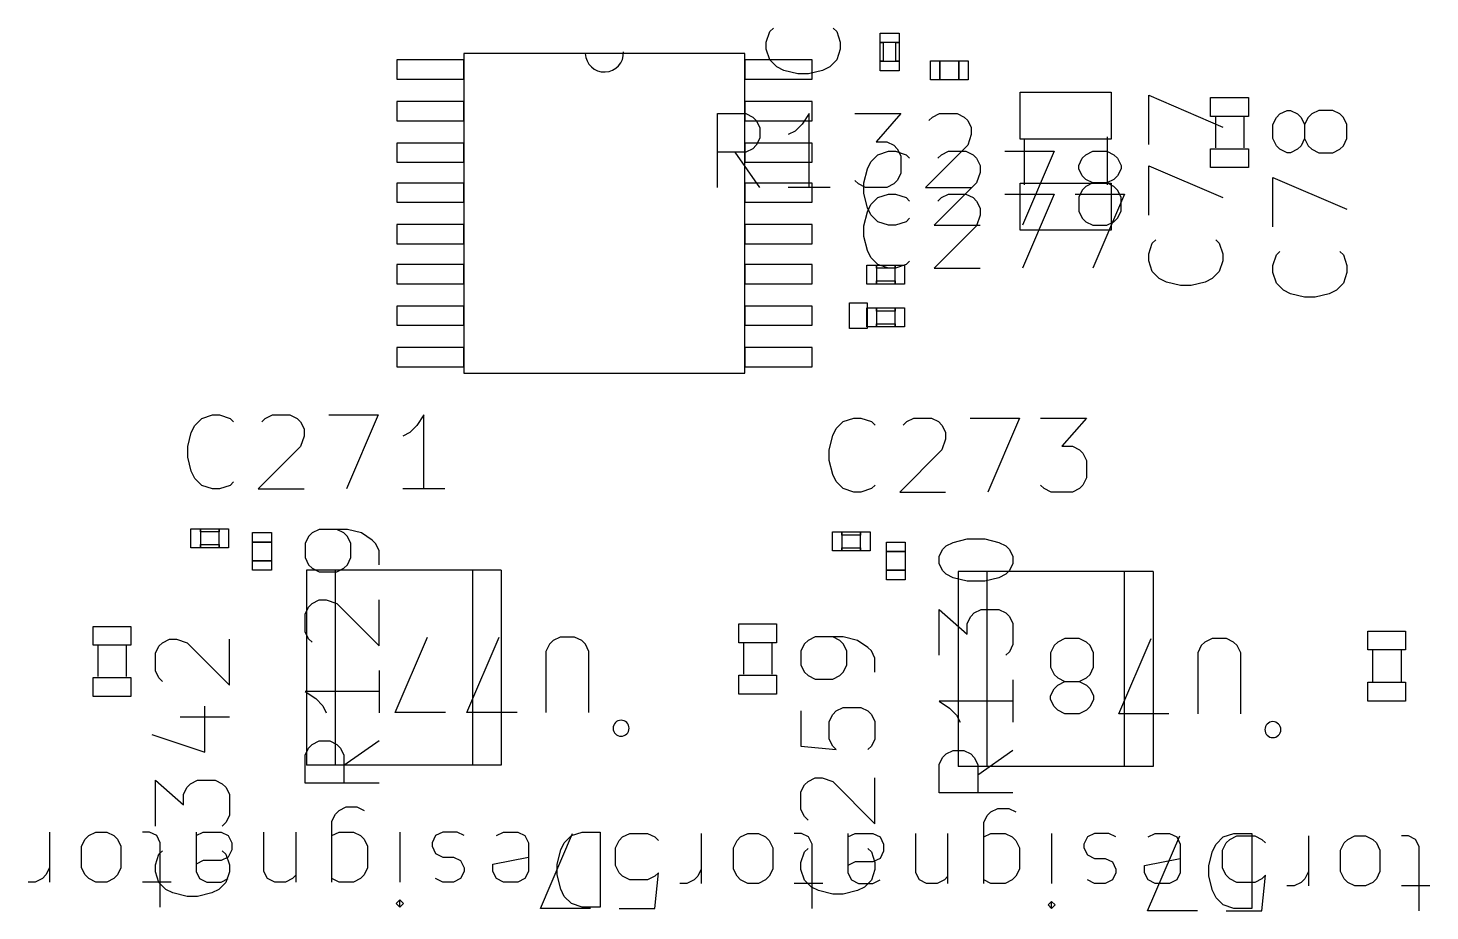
# Model space of a CAD drawing. Header units: millimetres. Extents: x -1 to 260, y -56 to 300.
# Drawn here: x 90.88 to 113.17, y 26.17 to 40.2 of the extents above; entities that cross this region are included whole.
import ezdxf

# ---------------------------------------------------------------- set-up
doc = ezdxf.new("R2010")
doc.units = ezdxf.units.MM
doc.layers.add('F.Fab', color=9, linetype='CONTINUOUS', true_color=0xafafaf)
doc.layers.add('F.Silkscreen', color=41, linetype='CONTINUOUS', true_color=0xf2eda1)

msp = doc.modelspace()

# ---------------------------------------------------------------- linework, layer by layer
at = {"layer": 'F.Fab', "linetype": 'CONTINUOUS'}
for p, q in [((104.43, 39.97), (104.43, 40.12)), ((104.43, 40.12), (104.73, 40.12)), ((104.43, 39.67), (104.43, 39.97)), ((104.43, 39.97), (104.48, 39.97)), ((104.73, 39.97), (104.43, 39.97)), ((104.48, 39.97), (104.48, 39.67)), ((104.68, 39.67), (104.68, 39.97)), ((104.68, 39.97), (104.73, 39.97)), ((104.73, 40.12), (104.73, 39.97)), ((104.73, 39.97), (104.73, 39.67)), ((96.742909, 39.691425), (96.742909, 39.386625)), ((97.809709, 39.691425), (96.742909, 39.691425)), ((97.809709, 39.793025), (97.809709, 34.713025)), ((99.740109, 39.793025), (97.809709, 39.793025)), ((97.809709, 39.386625), (97.809709, 39.691425)), ((102.280109, 39.793025), (99.740109, 39.793025)), ((102.280109, 34.713025), (102.280109, 39.793025)), ((102.280109, 39.691425), (102.280109, 39.386625)), ((103.346909, 39.691425), (102.280109, 39.691425)), ((103.346909, 39.386625), (103.346909, 39.691425)), ((104.48, 39.67), (104.43, 39.67)), ((104.43, 39.52), (104.43, 39.67)), ((104.43, 39.67), (104.73, 39.67)), ((104.73, 39.52), (104.43, 39.52)), ((104.73, 39.67), (104.68, 39.67)), ((104.73, 39.67), (104.73, 39.52)), ((105.22909, 39.376981), (105.22909, 39.676981)), ((105.22909, 39.676981), (105.37909, 39.676981)), ((105.37909, 39.676981), (105.37909, 39.376981)), ((105.67909, 39.376981), (105.67909, 39.676981)), ((105.67909, 39.676981), (105.82909, 39.676981)), ((105.82909, 39.676981), (105.82909, 39.376981)), ((96.742909, 39.386625), (97.809709, 39.386625)), ((102.280109, 39.386625), (103.346909, 39.386625)), ((105.37909, 39.376981), (105.22909, 39.376981)), ((105.82909, 39.376981), (105.67909, 39.376981)), ((96.742909, 39.031025), (96.742909, 38.726225)), ((97.809709, 39.031025), (96.742909, 39.031025)), ((97.809709, 38.726225), (97.809709, 39.031025)), ((102.280109, 39.031025), (102.280109, 38.726225)), ((103.346909, 39.031025), (102.280109, 39.031025)), ((103.346909, 38.726225), (103.346909, 39.031025)), ((106.6561, 38.4321), (106.6561, 39.1822)), ((106.6561, 39.1822), (108.1062, 39.1822)), ((108.1062, 39.1822), (108.1062, 38.4321)), ((109.6852, 38.794), (109.6852, 39.094)), ((109.6852, 39.094), (110.2851, 39.094)), ((110.2851, 39.094), (110.2851, 38.794)), ((110.2851, 38.794), (109.6852, 38.794)), ((96.742909, 38.726225), (97.809709, 38.726225)), ((102.280109, 38.726225), (103.346909, 38.726225)), ((109.766, 38.295), (109.766, 38.785)), ((110.214, 38.785), (110.214, 38.295)), ((96.742909, 38.370625), (96.742909, 38.065825)), ((97.809709, 38.370625), (96.742909, 38.370625)), ((97.809709, 38.065825), (97.809709, 38.370625)), ((102.280109, 38.370625), (102.280109, 38.065825)), ((103.346909, 38.370625), (102.280109, 38.370625)), ((103.346909, 38.065825), (103.346909, 38.370625)), ((108.1062, 38.4321), (106.6561, 38.4321)), ((106.72, 38.446), (106.72, 37.709)), ((108.04, 38.471), (108.04, 37.709)), ((109.6852, 37.9812), (109.6852, 38.2812)), ((109.6852, 38.2812), (110.2851, 38.2812)), ((110.2851, 38.2812), (110.2851, 37.9812)), ((96.742909, 38.065825), (97.809709, 38.065825)), ((102.280109, 38.065825), (103.346909, 38.065825)), ((110.2851, 37.9812), (109.6852, 37.9812)), ((96.742909, 37.735625), (96.742909, 37.430825)), ((97.809709, 37.735625), (96.742909, 37.735625)), ((97.809709, 37.430825), (97.809709, 37.735625)), ((102.280109, 37.735625), (102.280109, 37.430825)), ((103.346909, 37.735625), (102.280109, 37.735625)), ((103.346909, 37.430825), (103.346909, 37.735625)), ((106.6561, 36.9843), (106.6561, 37.7344)), ((106.6561, 37.7344), (108.1062, 37.7344)), ((108.1062, 37.7344), (108.1062, 36.9843)), ((96.742909, 37.430825), (97.809709, 37.430825)), ((102.280109, 37.430825), (103.346909, 37.430825)), ((96.742909, 37.075225), (96.742909, 36.770425)), ((97.809709, 37.075225), (96.742909, 37.075225)), ((97.809709, 36.770425), (97.809709, 37.075225)), ((102.280109, 37.075225), (102.280109, 36.770425)), ((103.346909, 37.075225), (102.280109, 37.075225)), ((103.346909, 36.770425), (103.346909, 37.075225)), ((108.1062, 36.9843), (106.6561, 36.9843)), ((96.742909, 36.770425), (97.809709, 36.770425)), ((102.280109, 36.770425), (103.346909, 36.770425)), ((96.742909, 36.440225), (96.742909, 36.135425)), ((97.809709, 36.440225), (96.742909, 36.440225)), ((97.809709, 36.135425), (97.809709, 36.440225)), ((102.280109, 36.440225), (102.280109, 36.135425)), ((103.346909, 36.440225), (102.280109, 36.440225)), ((103.346909, 36.135425), (103.346909, 36.440225)), ((104.22, 36.13), (104.22, 36.43)), ((104.22, 36.43), (104.37, 36.43)), ((104.37, 36.43), (104.37, 36.13)), ((104.37, 36.38), (104.37, 36.43)), ((104.37, 36.43), (104.67, 36.43)), ((104.67, 36.38), (104.37, 36.38)), ((104.67, 36.43), (104.67, 36.38)), ((104.67, 36.13), (104.67, 36.43)), ((104.67, 36.43), (104.82, 36.43)), ((104.82, 36.43), (104.82, 36.13)), ((96.742909, 36.135425), (97.809709, 36.135425)), ((102.280109, 36.135425), (103.346909, 36.135425)), ((104.37, 36.13), (104.22, 36.13)), ((104.37, 36.13), (104.37, 36.18)), ((104.37, 36.18), (104.67, 36.18)), ((104.67, 36.13), (104.37, 36.13)), ((104.67, 36.18), (104.67, 36.13)), ((104.82, 36.13), (104.67, 36.13)), ((96.742909, 35.779825), (96.742909, 35.475025)), ((97.809709, 35.779825), (96.742909, 35.779825)), ((97.809709, 35.475025), (97.809709, 35.779825)), ((102.280109, 35.779825), (102.280109, 35.475025)), ((103.346909, 35.779825), (102.280109, 35.779825)), ((103.346909, 35.475025), (103.346909, 35.779825)), ((104.22, 35.45), (104.22, 35.75)), ((104.22, 35.75), (104.37, 35.75)), ((104.37, 35.75), (104.37, 35.45)), ((104.37, 35.7), (104.37, 35.75)), ((104.37, 35.75), (104.67, 35.75)), ((104.67, 35.7), (104.37, 35.7)), ((104.67, 35.75), (104.67, 35.7)), ((104.67, 35.45), (104.67, 35.75)), ((104.67, 35.75), (104.82, 35.75)), ((104.82, 35.75), (104.82, 35.45)), ((96.742909, 35.475025), (97.809709, 35.475025)), ((102.280109, 35.475025), (103.346909, 35.475025)), ((104.37, 35.45), (104.22, 35.45)), ((104.37, 35.45), (104.37, 35.5)), ((104.37, 35.5), (104.67, 35.5)), ((104.67, 35.45), (104.37, 35.45)), ((104.67, 35.5), (104.67, 35.45)), ((104.82, 35.45), (104.67, 35.45)), ((96.742909, 35.119425), (96.742909, 34.814625)), ((97.809709, 35.119425), (96.742909, 35.119425)), ((97.809709, 34.814625), (97.809709, 35.119425)), ((102.280109, 35.119425), (102.280109, 34.814625)), ((103.346909, 35.119425), (102.280109, 35.119425)), ((103.346909, 34.814625), (103.346909, 35.119425)), ((96.742909, 34.814625), (97.809709, 34.814625)), ((102.280109, 34.814625), (103.346909, 34.814625)), ((97.809709, 34.713025), (102.280109, 34.713025)), ((93.47, 31.94), (93.47, 32.24)), ((93.47, 32.24), (93.62, 32.24)), ((93.62, 32.24), (93.62, 31.94)), ((93.62, 32.19), (93.62, 32.24)), ((93.62, 32.24), (93.92, 32.24)), ((93.92, 32.19), (93.62, 32.19)), ((93.92, 32.24), (93.92, 32.19)), ((93.92, 31.94), (93.92, 32.24)), ((93.92, 32.24), (94.07, 32.24)), ((94.07, 32.24), (94.07, 31.94)), ((94.45, 32.03), (94.45, 32.18)), ((94.45, 32.18), (94.75, 32.18)), ((94.75, 32.18), (94.75, 32.03)), ((103.67, 31.89), (103.67, 32.19)), ((103.67, 32.19), (103.82, 32.19)), ((103.82, 32.19), (103.82, 31.89)), ((103.82, 32.14), (103.82, 32.19)), ((103.82, 32.19), (104.12, 32.19)), ((104.12, 32.14), (103.82, 32.14)), ((104.12, 32.19), (104.12, 32.14)), ((104.12, 31.89), (104.12, 32.19)), ((104.12, 32.19), (104.27, 32.19)), ((104.27, 32.19), (104.27, 31.89)), ((93.62, 31.94), (93.47, 31.94)), ((93.62, 31.94), (93.62, 31.99)), ((93.62, 31.99), (93.92, 31.99)), ((93.92, 31.94), (93.62, 31.94)), ((93.92, 31.99), (93.92, 31.94)), ((94.07, 31.94), (93.92, 31.94)), ((94.75, 32.03), (94.45, 32.03)), ((103.82, 31.89), (103.67, 31.89)), ((103.82, 31.89), (103.82, 31.94)), ((103.82, 31.94), (104.12, 31.94)), ((104.12, 31.89), (103.82, 31.89)), ((104.12, 31.94), (104.12, 31.89)), ((104.27, 31.89), (104.12, 31.89)), ((104.53, 31.88), (104.53, 32.03)), ((104.53, 32.03), (104.83, 32.03)), ((104.83, 31.88), (104.53, 31.88)), ((104.83, 32.03), (104.83, 31.88)), ((94.45, 31.58), (94.45, 31.73)), ((94.45, 31.73), (94.75, 31.73)), ((94.75, 31.73), (94.75, 31.58)), ((94.75, 31.58), (94.45, 31.58)), ((95.306371, 31.583896), (95.306371, 28.485096)), ((98.405171, 31.583896), (95.306371, 31.583896)), ((98.405171, 31.583896), (98.405171, 28.485096)), ((104.53, 31.43), (104.53, 31.58)), ((104.53, 31.58), (104.83, 31.58)), ((104.83, 31.58), (104.83, 31.43)), ((105.670921, 31.5621), (105.670921, 28.4633)), ((108.769721, 31.5621), (105.670921, 31.5621)), ((108.769721, 31.5621), (108.769721, 28.4633)), ((104.83, 31.43), (104.53, 31.43)), ((91.913853, 30.389675), (91.913853, 30.689675)), ((91.913853, 30.689675), (92.513753, 30.689675)), ((92.513753, 30.689675), (92.513753, 30.389675)), ((102.180465, 30.426834), (102.180465, 30.726834)), ((102.180465, 30.726834), (102.780365, 30.726834)), ((102.780365, 30.726834), (102.780365, 30.426834)), ((112.1852, 30.314), (112.1852, 30.614)), ((112.1852, 30.614), (112.7851, 30.614)), ((112.7851, 30.614), (112.7851, 30.314)), ((92.513753, 30.389675), (91.913853, 30.389675)), ((91.994653, 29.890675), (91.994653, 30.380675)), ((92.442653, 30.380675), (92.442653, 29.890675)), ((96.718393, 29.320741), (97.231981, 30.519113)), ((97.8597, 29.320741), (98.373288, 30.519113)), ((99.172202, 30.404982), (99.115137, 30.290852)), ((99.229268, 30.462048), (99.172202, 30.404982)), ((99.343398, 30.519113), (99.229268, 30.462048)), ((99.57166, 30.519113), (99.343398, 30.519113)), ((99.68579, 30.462048), (99.57166, 30.519113)), ((99.742856, 30.404982), (99.68579, 30.462048)), ((99.799921, 30.290852), (99.742856, 30.404982)), ((102.780365, 30.426834), (102.180465, 30.426834)), ((102.261265, 29.927834), (102.261265, 30.417834)), ((102.709265, 30.417834), (102.709265, 29.927834)), ((107.197074, 30.383186), (107.140008, 30.269056)), ((107.254139, 30.440252), (107.197074, 30.383186)), ((107.36827, 30.497317), (107.254139, 30.440252)), ((107.596531, 30.497317), (107.36827, 30.497317)), ((107.710662, 30.440252), (107.596531, 30.497317)), ((107.767727, 30.383186), (107.710662, 30.440252)), ((107.824792, 30.269056), (107.767727, 30.383186)), ((108.22425, 29.298945), (108.737838, 30.497317)), ((109.536752, 30.383186), (109.479687, 30.269056)), ((109.593818, 30.440252), (109.536752, 30.383186)), ((109.707948, 30.497317), (109.593818, 30.440252)), ((109.93621, 30.497317), (109.707948, 30.497317)), ((110.05034, 30.440252), (109.93621, 30.497317)), ((110.107406, 30.383186), (110.05034, 30.440252)), ((110.164471, 30.269056), (110.107406, 30.383186)), ((99.115137, 30.290852), (99.115137, 29.320741)), ((99.799921, 29.320741), (99.799921, 30.290852)), ((107.140008, 30.269056), (107.140008, 30.040794)), ((107.824792, 30.040794), (107.824792, 30.269056)), ((109.479687, 30.269056), (109.479687, 29.298945)), ((110.164471, 29.298945), (110.164471, 30.269056)), ((112.7851, 30.314), (112.1852, 30.314)), ((112.266, 29.815), (112.266, 30.305)), ((112.714, 30.305), (112.714, 29.815)), ((91.913853, 29.576875), (91.913853, 29.876875)), ((91.913853, 29.876875), (92.513753, 29.876875)), ((92.513753, 29.876875), (92.513753, 29.576875)), ((102.180465, 29.614034), (102.180465, 29.914034)), ((102.180465, 29.914034), (102.780365, 29.914034)), ((102.780365, 29.914034), (102.780365, 29.614034)), ((107.140008, 30.040794), (107.197074, 29.926664)), ((107.197074, 29.926664), (107.254139, 29.869598)), ((107.710662, 29.869598), (107.767727, 29.926664)), ((107.767727, 29.926664), (107.824792, 30.040794)), ((107.140008, 29.584272), (107.197074, 29.698402)), ((107.197074, 29.698402), (107.254139, 29.755468)), ((107.254139, 29.869598), (107.36827, 29.812533)), ((107.254139, 29.755468), (107.36827, 29.812533)), ((107.36827, 29.812533), (107.596531, 29.812533)), ((107.596531, 29.812533), (107.710662, 29.869598)), ((107.596531, 29.812533), (107.710662, 29.755468)), ((107.710662, 29.755468), (107.767727, 29.698402)), ((107.767727, 29.698402), (107.824792, 29.584272)), ((112.1852, 29.5012), (112.1852, 29.8012)), ((112.1852, 29.8012), (112.7851, 29.8012)), ((112.7851, 29.8012), (112.7851, 29.5012)), ((92.513753, 29.576875), (91.913853, 29.576875)), ((102.780365, 29.614034), (102.180465, 29.614034)), ((107.140008, 29.527206), (107.140008, 29.584272)), ((107.197074, 29.413076), (107.140008, 29.527206)), ((107.824792, 29.527206), (107.767727, 29.413076)), ((107.824792, 29.584272), (107.824792, 29.527206)), ((112.7851, 29.5012), (112.1852, 29.5012)), ((97.517308, 29.320741), (96.718393, 29.320741)), ((98.658615, 29.320741), (97.8597, 29.320741)), ((107.254139, 29.35601), (107.197074, 29.413076)), ((107.36827, 29.298945), (107.254139, 29.35601)), ((107.596531, 29.298945), (107.36827, 29.298945)), ((107.710662, 29.35601), (107.596531, 29.298945)), ((107.767727, 29.413076), (107.710662, 29.35601)), ((109.023165, 29.298945), (108.22425, 29.298945)), ((98.405171, 28.485096), (95.306371, 28.485096)), ((108.769721, 28.4633), (105.670921, 28.4633))]:
    msp.add_line(p, q, dxfattribs=at)
at = {"layer": 'F.Fab'}
msp.add_arc((100.044909, 39.805725), 0.305064, -177.614056, 2.385944, dxfattribs=at)
at = {"layer": 'F.Silkscreen', "linetype": 'CONTINUOUS'}
for p, q in [((102.619627, 39.97482), (102.675652, 40.142896)), ((102.675652, 40.142896), (102.731677, 40.198921)), ((103.684104, 40.198921), (103.74013, 40.142896)), ((103.74013, 40.142896), (103.796155, 39.97482)), ((102.619627, 39.86277), (102.619627, 39.97482)), ((103.796155, 39.97482), (103.796155, 39.86277)), ((99.740109, 39.793025), (98.368509, 39.793025)), ((101.721309, 39.793025), (99.740109, 39.793025)), ((102.675652, 39.694695), (102.619627, 39.86277)), ((102.787702, 39.582644), (102.675652, 39.694695)), ((103.74013, 39.694695), (103.628079, 39.582644)), ((103.796155, 39.86277), (103.74013, 39.694695)), ((102.899752, 39.526619), (102.787702, 39.582644)), ((103.123853, 39.470594), (102.899752, 39.526619)), ((103.291928, 39.470594), (103.123853, 39.470594)), ((103.516029, 39.526619), (103.291928, 39.470594)), ((103.628079, 39.582644), (103.516029, 39.526619)), ((105.37909, 39.376981), (105.37909, 39.676981)), ((105.37909, 39.676981), (105.67909, 39.676981)), ((105.67909, 39.676981), (105.67909, 39.376981)), ((105.67909, 39.376981), (105.37909, 39.376981)), ((108.701164, 38.346078), (108.701164, 39.13043)), ((108.701164, 39.13043), (109.877692, 38.626204)), ((101.844684, 37.664288), (101.844684, 38.840816)), ((101.844684, 38.840816), (102.292885, 38.840816)), ((102.292885, 38.840816), (102.404936, 38.784791)), ((103.301338, 38.840816), (103.189288, 38.672741)), ((103.301338, 37.664288), (103.301338, 38.840816)), ((104.029665, 38.840816), (104.757992, 38.840816)), ((104.757992, 38.840816), (104.365816, 38.392615)), ((105.262218, 38.784791), (105.374269, 38.840816)), ((105.374269, 38.840816), (105.654394, 38.840816)), ((105.654394, 38.840816), (105.766445, 38.784791)), ((110.732189, 38.777355), (110.788214, 38.83338)), ((110.788214, 38.83338), (110.900264, 38.889405)), ((110.900264, 38.889405), (110.956289, 38.889405)), ((110.956289, 38.889405), (111.06834, 38.83338)), ((111.06834, 38.83338), (111.124365, 38.777355)), ((111.29244, 38.83338), (111.236415, 38.777355)), ((111.404491, 38.889405), (111.29244, 38.83338)), ((111.628591, 38.889405), (111.404491, 38.889405)), ((111.740641, 38.83338), (111.628591, 38.889405)), ((111.796667, 38.777355), (111.740641, 38.83338)), ((102.404936, 38.784791), (102.460961, 38.728766)), ((102.460961, 38.728766), (102.516986, 38.616716)), ((102.516986, 38.616716), (102.516986, 38.44864)), ((103.189288, 38.672741), (103.077237, 38.560691)), ((105.206193, 38.728766), (105.262218, 38.784791)), ((105.766445, 38.784791), (105.82247, 38.728766)), ((105.82247, 38.728766), (105.878495, 38.616716)), ((105.878495, 38.616716), (105.878495, 38.504666)), ((110.676164, 38.665304), (110.732189, 38.777355)), ((110.676164, 38.441204), (110.676164, 38.665304)), ((111.124365, 38.777355), (111.18039, 38.665304)), ((111.236415, 38.777355), (111.18039, 38.665304)), ((111.18039, 38.665304), (111.18039, 38.441204)), ((111.852692, 38.665304), (111.796667, 38.777355)), ((111.852692, 38.441204), (111.852692, 38.665304)), ((102.516986, 38.44864), (102.460961, 38.33659)), ((103.077237, 38.560691), (102.965187, 38.504666)), ((104.365816, 38.392615), (104.533891, 38.392615)), ((104.533891, 38.392615), (104.645942, 38.33659)), ((105.878495, 38.504666), (105.82247, 38.33659)), ((110.732189, 38.329153), (110.676164, 38.441204)), ((111.18039, 38.441204), (111.124365, 38.329153)), ((111.18039, 38.441204), (111.236415, 38.329153)), ((111.796667, 38.329153), (111.852692, 38.441204)), ((102.292885, 38.22454), (101.844684, 38.22454)), ((102.516986, 37.664288), (102.12481, 38.22454)), ((102.404936, 38.280565), (102.292885, 38.22454)), ((102.460961, 38.33659), (102.404936, 38.280565)), ((104.282644, 38.072297), (104.394695, 38.184347)), ((104.394695, 38.184347), (104.56277, 38.240372)), ((104.56277, 38.240372), (104.67482, 38.240372)), ((104.645942, 38.33659), (104.701967, 38.280565)), ((104.67482, 38.240372), (104.842896, 38.184347)), ((104.701967, 38.280565), (104.757992, 38.168515)), ((104.757992, 38.168515), (104.757992, 37.888389)), ((104.842896, 38.184347), (104.898921, 38.128322)), ((105.82247, 38.33659), (105.150168, 37.664288)), ((105.347122, 38.128322), (105.403147, 38.184347)), ((105.403147, 38.184347), (105.515198, 38.240372)), ((105.515198, 38.240372), (105.795323, 38.240372)), ((105.795323, 38.240372), (105.907374, 38.184347)), ((105.907374, 38.184347), (105.963399, 38.128322)), ((105.963399, 38.128322), (106.019424, 38.016272)), ((106.4116, 38.240372), (107.195952, 38.240372)), ((107.195952, 38.240372), (106.691726, 37.063844)), ((107.588128, 38.016272), (107.644153, 38.128322)), ((107.644153, 38.128322), (107.700178, 38.184347)), ((107.700178, 38.184347), (107.812229, 38.240372)), ((107.812229, 38.240372), (108.036329, 38.240372)), ((108.036329, 38.240372), (108.14838, 38.184347)), ((108.14838, 38.184347), (108.204405, 38.128322)), ((108.204405, 38.128322), (108.26043, 38.016272)), ((110.788214, 38.273128), (110.732189, 38.329153)), ((110.900264, 38.217103), (110.788214, 38.273128)), ((110.956289, 38.217103), (110.900264, 38.217103)), ((111.06834, 38.273128), (110.956289, 38.217103)), ((111.124365, 38.329153), (111.06834, 38.273128)), ((111.236415, 38.329153), (111.29244, 38.273128)), ((111.29244, 38.273128), (111.404491, 38.217103)), ((111.404491, 38.217103), (111.628591, 38.217103)), ((111.628591, 38.217103), (111.740641, 38.273128)), ((111.740641, 38.273128), (111.796667, 38.329153)), ((104.170594, 37.736146), (104.226619, 37.960247)), ((104.226619, 37.960247), (104.282644, 38.072297)), ((106.019424, 37.904222), (105.963399, 37.736146)), ((106.019424, 38.016272), (106.019424, 37.904222)), ((107.588128, 37.960247), (107.588128, 38.016272)), ((107.644153, 37.848196), (107.588128, 37.960247)), ((108.26043, 37.960247), (108.204405, 37.848196)), ((108.26043, 38.016272), (108.26043, 37.960247)), ((108.701164, 37.225575), (108.701164, 38.009927)), ((108.701164, 38.009927), (109.877692, 37.505701)), ((104.08569, 37.720314), (104.029665, 37.776339)), ((104.19774, 37.664288), (104.08569, 37.720314)), ((104.170594, 37.568071), (104.170594, 37.736146)), ((104.645942, 37.720314), (104.533891, 37.664288)), ((104.701967, 37.776339), (104.645942, 37.720314)), ((104.757992, 37.888389), (104.701967, 37.776339)), ((105.963399, 37.736146), (105.291097, 37.063844)), ((107.700178, 37.792171), (107.644153, 37.848196)), ((107.700178, 37.680121), (107.644153, 37.624096)), ((107.812229, 37.736146), (107.700178, 37.792171)), ((107.812229, 37.736146), (107.700178, 37.680121)), ((108.036329, 37.736146), (107.812229, 37.736146)), ((108.14838, 37.792171), (108.036329, 37.736146)), ((108.14838, 37.680121), (108.036329, 37.736146)), ((108.204405, 37.848196), (108.14838, 37.792171)), ((108.204405, 37.624096), (108.14838, 37.680121)), ((110.676164, 37.040575), (110.676164, 37.824927)), ((110.676164, 37.824927), (111.852692, 37.320701)), ((103.637489, 37.664288), (102.965187, 37.664288)), ((104.226619, 37.34397), (104.170594, 37.568071)), ((104.533891, 37.664288), (104.19774, 37.664288)), ((104.282644, 37.392297), (104.394695, 37.504347)), ((104.394695, 37.504347), (104.56277, 37.560372)), ((104.56277, 37.560372), (104.67482, 37.560372)), ((104.67482, 37.560372), (104.842896, 37.504347)), ((104.842896, 37.504347), (104.898921, 37.448322)), ((105.150168, 37.664288), (105.878495, 37.664288)), ((105.347122, 37.448322), (105.403147, 37.504347)), ((105.403147, 37.504347), (105.515198, 37.560372)), ((105.515198, 37.560372), (105.795323, 37.560372)), ((105.795323, 37.560372), (105.907374, 37.504347)), ((105.907374, 37.504347), (105.963399, 37.448322)), ((106.4116, 37.560372), (107.195952, 37.560372)), ((107.195952, 37.560372), (106.691726, 36.383844)), ((107.532103, 37.560372), (108.316455, 37.560372)), ((107.644153, 37.624096), (107.588128, 37.512046)), ((107.588128, 37.512046), (107.588128, 37.287945)), ((108.316455, 37.560372), (107.812229, 36.383844)), ((108.26043, 37.512046), (108.204405, 37.624096)), ((108.26043, 37.287945), (108.26043, 37.512046)), ((104.170594, 37.056146), (104.226619, 37.280247)), ((104.226619, 37.280247), (104.282644, 37.392297)), ((104.282644, 37.23192), (104.226619, 37.34397)), ((104.394695, 37.11987), (104.282644, 37.23192)), ((105.963399, 37.448322), (106.019424, 37.336272)), ((106.019424, 37.336272), (106.019424, 37.224222)), ((107.588128, 37.287945), (107.644153, 37.175895)), ((108.204405, 37.175895), (108.26043, 37.287945)), ((104.170594, 36.888071), (104.170594, 37.056146)), ((104.56277, 37.063844), (104.394695, 37.11987)), ((104.67482, 37.063844), (104.56277, 37.063844)), ((104.842896, 37.11987), (104.67482, 37.063844)), ((104.898921, 37.175895), (104.842896, 37.11987)), ((105.291097, 37.063844), (106.019424, 37.063844)), ((105.963399, 37.056146), (105.291097, 36.383844)), ((106.019424, 37.224222), (105.963399, 37.056146)), ((107.644153, 37.175895), (107.700178, 37.11987)), ((107.700178, 37.11987), (107.812229, 37.063844)), ((107.812229, 37.063844), (108.036329, 37.063844)), ((108.036329, 37.063844), (108.14838, 37.11987)), ((108.14838, 37.11987), (108.204405, 37.175895)), ((104.226619, 36.66397), (104.170594, 36.888071)), ((108.757189, 36.777374), (108.813214, 36.833399)), ((109.765641, 36.833399), (109.821667, 36.777374)), ((104.282644, 36.55192), (104.226619, 36.66397)), ((108.701164, 36.609298), (108.757189, 36.777374)), ((108.701164, 36.497248), (108.701164, 36.609298)), ((109.821667, 36.777374), (109.877692, 36.609298)), ((109.877692, 36.609298), (109.877692, 36.497248)), ((110.676164, 36.424298), (110.732189, 36.592374)), ((110.732189, 36.592374), (110.788214, 36.648399)), ((111.740641, 36.648399), (111.796667, 36.592374)), ((111.796667, 36.592374), (111.852692, 36.424298)), ((104.394695, 36.43987), (104.282644, 36.55192)), ((104.56277, 36.383844), (104.394695, 36.43987)), ((104.67482, 36.383844), (104.56277, 36.383844)), ((104.842896, 36.43987), (104.67482, 36.383844)), ((104.898921, 36.495895), (104.842896, 36.43987)), ((105.291097, 36.383844), (106.019424, 36.383844)), ((108.757189, 36.329173), (108.701164, 36.497248)), ((109.877692, 36.497248), (109.821667, 36.329173)), ((110.676164, 36.312248), (110.676164, 36.424298)), ((111.852692, 36.424298), (111.852692, 36.312248)), ((108.869239, 36.217122), (108.757189, 36.329173)), ((108.981289, 36.161097), (108.869239, 36.217122)), ((109.20539, 36.105072), (108.981289, 36.161097)), ((109.597566, 36.161097), (109.373465, 36.105072)), ((109.709616, 36.217122), (109.597566, 36.161097)), ((109.821667, 36.329173), (109.709616, 36.217122)), ((110.732189, 36.144173), (110.676164, 36.312248)), ((110.844239, 36.032122), (110.732189, 36.144173)), ((111.796667, 36.144173), (111.684616, 36.032122)), ((111.852692, 36.312248), (111.796667, 36.144173)), ((109.373465, 36.105072), (109.20539, 36.105072)), ((110.956289, 35.976097), (110.844239, 36.032122)), ((111.18039, 35.920072), (110.956289, 35.976097)), ((111.348465, 35.920072), (111.18039, 35.920072)), ((111.572566, 35.976097), (111.348465, 35.920072)), ((111.684616, 36.032122), (111.572566, 35.976097)), ((103.943809, 35.424825), (103.943809, 35.831225)), ((103.943809, 35.831225), (104.223209, 35.831225)), ((104.223209, 35.831225), (104.223209, 35.424825)), ((104.223209, 35.424825), (103.943809, 35.424825)), ((98.368509, 34.713025), (101.721309, 34.713025)), ((93.532644, 33.882297), (93.644695, 33.994347)), ((93.644695, 33.994347), (93.81277, 34.050372)), ((93.81277, 34.050372), (93.92482, 34.050372)), ((93.92482, 34.050372), (94.092896, 33.994347)), ((94.092896, 33.994347), (94.148921, 33.938322)), ((94.597122, 33.938322), (94.653147, 33.994347)), ((94.653147, 33.994347), (94.765198, 34.050372)), ((94.765198, 34.050372), (95.045323, 34.050372)), ((95.045323, 34.050372), (95.157374, 33.994347)), ((95.157374, 33.994347), (95.213399, 33.938322)), ((95.213399, 33.938322), (95.269424, 33.826272)), ((95.6616, 34.050372), (96.445952, 34.050372)), ((96.445952, 34.050372), (95.941726, 32.873844)), ((97.174279, 34.050372), (97.062229, 33.882297)), ((97.174279, 32.873844), (97.174279, 34.050372)), ((103.732644, 33.832297), (103.844695, 33.944347)), ((103.844695, 33.944347), (104.01277, 34.000372)), ((104.01277, 34.000372), (104.12482, 34.000372)), ((104.12482, 34.000372), (104.292896, 33.944347)), ((104.292896, 33.944347), (104.348921, 33.888322)), ((104.797122, 33.888322), (104.853147, 33.944347)), ((104.853147, 33.944347), (104.965198, 34.000372)), ((104.965198, 34.000372), (105.245323, 34.000372)), ((105.245323, 34.000372), (105.357374, 33.944347)), ((105.357374, 33.944347), (105.413399, 33.888322)), ((105.413399, 33.888322), (105.469424, 33.776272)), ((105.8616, 34.000372), (106.645952, 34.000372)), ((106.645952, 34.000372), (106.141726, 32.823844)), ((106.982103, 34.000372), (107.71043, 34.000372)), ((107.71043, 34.000372), (107.318254, 33.552171)), ((93.420594, 33.546146), (93.476619, 33.770247)), ((93.476619, 33.770247), (93.532644, 33.882297)), ((95.269424, 33.714222), (95.213399, 33.546146)), ((95.269424, 33.826272), (95.269424, 33.714222)), ((96.950178, 33.770247), (96.838128, 33.714222)), ((97.062229, 33.882297), (96.950178, 33.770247)), ((103.620594, 33.496146), (103.676619, 33.720247)), ((103.676619, 33.720247), (103.732644, 33.832297)), ((105.469424, 33.664222), (105.413399, 33.496146)), ((105.469424, 33.776272), (105.469424, 33.664222)), ((93.420594, 33.378071), (93.420594, 33.546146)), ((95.213399, 33.546146), (94.541097, 32.873844)), ((103.620594, 33.328071), (103.620594, 33.496146)), ((105.413399, 33.496146), (104.741097, 32.823844)), ((107.318254, 33.552171), (107.486329, 33.552171)), ((107.486329, 33.552171), (107.59838, 33.496146)), ((107.59838, 33.496146), (107.654405, 33.440121)), ((107.654405, 33.440121), (107.71043, 33.328071)), ((93.476619, 33.15397), (93.420594, 33.378071)), ((103.676619, 33.10397), (103.620594, 33.328071)), ((107.71043, 33.328071), (107.71043, 33.047945)), ((93.532644, 33.04192), (93.476619, 33.15397)), ((93.644695, 32.92987), (93.532644, 33.04192)), ((103.732644, 32.99192), (103.676619, 33.10397)), ((107.71043, 33.047945), (107.654405, 32.935895)), ((93.81277, 32.873844), (93.644695, 32.92987)), ((93.92482, 32.873844), (93.81277, 32.873844)), ((94.092896, 32.92987), (93.92482, 32.873844)), ((94.148921, 32.985895), (94.092896, 32.92987)), ((94.541097, 32.873844), (95.269424, 32.873844)), ((97.51043, 32.873844), (96.838128, 32.873844)), ((103.844695, 32.87987), (103.732644, 32.99192)), ((104.01277, 32.823844), (103.844695, 32.87987)), ((104.12482, 32.823844), (104.01277, 32.823844)), ((104.292896, 32.87987), (104.12482, 32.823844)), ((104.348921, 32.935895), (104.292896, 32.87987)), ((104.741097, 32.823844), (105.469424, 32.823844)), ((107.038128, 32.87987), (106.982103, 32.935895)), ((107.150178, 32.823844), (107.038128, 32.87987)), ((107.486329, 32.823844), (107.150178, 32.823844)), ((107.59838, 32.87987), (107.486329, 32.823844)), ((107.654405, 32.935895), (107.59838, 32.87987)), ((95.342189, 32.117355), (95.286164, 32.005304)), ((95.398214, 32.17338), (95.342189, 32.117355)), ((95.510264, 32.229405), (95.398214, 32.17338)), ((95.958465, 32.229405), (95.510264, 32.229405)), ((95.90244, 32.17338), (95.79039, 32.229405)), ((95.958465, 32.117355), (95.90244, 32.17338)), ((96.182566, 32.17338), (95.958465, 32.229405)), ((96.014491, 32.005304), (95.958465, 32.117355)), ((96.350641, 32.061329), (96.182566, 32.17338)), ((94.45, 31.73), (94.45, 32.03)), ((94.45, 32.03), (94.75, 32.03)), ((94.75, 32.03), (94.75, 31.73)), ((95.286164, 32.005304), (95.286164, 31.781204)), ((96.014491, 31.781204), (96.014491, 32.005304)), ((96.406667, 32.005304), (96.350641, 32.061329)), ((96.462692, 31.893254), (96.406667, 32.005304)), ((96.462692, 31.669153), (96.462692, 31.893254)), ((104.53, 31.58), (104.53, 31.88)), ((104.53, 31.88), (104.83, 31.88)), ((104.83, 31.88), (104.83, 31.58)), ((105.366164, 31.799279), (105.422189, 31.911329)), ((105.422189, 31.911329), (105.478214, 31.967355)), ((105.478214, 31.967355), (105.590264, 32.02338)), ((105.590264, 32.02338), (105.814365, 32.079405)), ((105.814365, 32.079405), (106.094491, 32.079405)), ((106.094491, 32.079405), (106.318591, 32.02338)), ((106.318591, 32.02338), (106.430641, 31.967355)), ((106.430641, 31.967355), (106.486667, 31.911329)), ((106.486667, 31.911329), (106.542692, 31.799279)), ((94.75, 31.73), (94.45, 31.73)), ((95.286164, 31.781204), (95.342189, 31.669153)), ((95.342189, 31.669153), (95.398214, 31.613128)), ((95.90244, 31.613128), (95.958465, 31.669153)), ((95.958465, 31.669153), (96.014491, 31.781204)), ((105.366164, 31.687229), (105.366164, 31.799279)), ((105.422189, 31.575179), (105.366164, 31.687229)), ((106.542692, 31.687229), (106.486667, 31.575179)), ((106.542692, 31.799279), (106.542692, 31.687229)), ((95.398214, 31.613128), (95.510264, 31.557103)), ((95.510264, 31.557103), (95.79039, 31.557103)), ((95.763571, 31.583896), (95.763571, 28.485096)), ((97.947971, 31.583896), (95.763571, 31.583896)), ((95.79039, 31.557103), (95.90244, 31.613128)), ((97.947971, 31.583896), (97.947971, 28.485096)), ((104.83, 31.58), (104.53, 31.58)), ((105.478214, 31.519153), (105.422189, 31.575179)), ((105.590264, 31.463128), (105.478214, 31.519153)), ((105.814365, 31.407103), (105.590264, 31.463128)), ((106.318591, 31.463128), (106.094491, 31.407103)), ((106.128121, 31.5621), (106.128121, 28.4633)), ((108.312521, 31.5621), (106.128121, 31.5621)), ((106.430641, 31.519153), (106.318591, 31.463128)), ((106.486667, 31.575179), (106.430641, 31.519153)), ((108.312521, 31.5621), (108.312521, 28.4633)), ((106.094491, 31.407103), (105.814365, 31.407103)), ((95.286164, 30.884801), (95.342189, 30.996852)), ((95.342189, 30.996852), (95.398214, 31.052877)), ((95.398214, 31.052877), (95.510264, 31.108902)), ((95.510264, 31.108902), (95.622315, 31.108902)), ((95.622315, 31.108902), (95.79039, 31.052877)), ((95.79039, 31.052877), (96.462692, 30.380575)), ((96.462692, 30.380575), (96.462692, 31.108902)), ((95.286164, 30.604676), (95.286164, 30.884801)), ((105.366164, 30.230575), (105.366164, 30.958902)), ((105.366164, 30.958902), (105.814365, 30.566726)), ((105.814365, 30.734801), (105.87039, 30.846852)), ((105.87039, 30.846852), (105.926415, 30.902877)), ((105.926415, 30.902877), (106.038465, 30.958902)), ((106.038465, 30.958902), (106.318591, 30.958902)), ((106.318591, 30.958902), (106.430641, 30.902877)), ((106.430641, 30.902877), (106.486667, 30.846852)), ((106.486667, 30.846852), (106.542692, 30.734801)), ((95.342189, 30.492625), (95.286164, 30.604676)), ((105.814365, 30.566726), (105.814365, 30.734801)), ((106.542692, 30.734801), (106.542692, 30.39865)), ((92.904817, 30.260979), (92.960842, 30.37303)), ((92.960842, 30.37303), (93.016867, 30.429055)), ((93.016867, 30.429055), (93.128917, 30.48508)), ((93.128917, 30.48508), (93.240968, 30.48508)), ((93.240968, 30.48508), (93.409043, 30.429055)), ((93.409043, 30.429055), (94.081345, 29.756753)), ((94.081345, 29.756753), (94.081345, 30.48508)), ((95.398214, 30.4366), (95.342189, 30.492625)), ((103.227454, 30.410189), (103.171429, 30.298138)), ((103.283479, 30.466214), (103.227454, 30.410189)), ((103.395529, 30.522239), (103.283479, 30.466214)), ((103.84373, 30.522239), (103.395529, 30.522239)), ((103.787705, 30.466214), (103.675655, 30.522239)), ((103.84373, 30.410189), (103.787705, 30.466214)), ((104.067831, 30.466214), (103.84373, 30.522239)), ((103.899756, 30.298138), (103.84373, 30.410189)), ((104.235906, 30.354163), (104.067831, 30.466214)), ((104.291932, 30.298138), (104.235906, 30.354163)), ((106.542692, 30.39865), (106.486667, 30.2866)), ((92.904817, 29.980854), (92.904817, 30.260979)), ((103.171429, 30.298138), (103.171429, 30.074038)), ((103.899756, 30.074038), (103.899756, 30.298138)), ((104.347957, 30.186088), (104.291932, 30.298138)), ((104.347957, 29.961987), (104.347957, 30.186088)), ((106.486667, 30.2866), (106.430641, 30.230575)), ((92.960842, 29.868803), (92.904817, 29.980854)), ((96.462692, 29.988399), (96.462692, 29.316097)), ((103.171429, 30.074038), (103.227454, 29.961987)), ((103.227454, 29.961987), (103.283479, 29.905962)), ((103.283479, 29.905962), (103.395529, 29.849937)), ((103.675655, 29.849937), (103.787705, 29.905962)), ((103.787705, 29.905962), (103.84373, 29.961987)), ((103.84373, 29.961987), (103.899756, 30.074038)), ((93.016867, 29.812778), (92.960842, 29.868803)), ((96.462692, 29.652248), (95.286164, 29.652248)), ((95.286164, 29.652248), (95.454239, 29.540198)), ((103.395529, 29.849937), (103.675655, 29.849937)), ((106.542692, 29.838399), (106.542692, 29.166097)), ((95.454239, 29.540198), (95.566289, 29.428147)), ((95.566289, 29.428147), (95.622315, 29.316097)), ((106.542692, 29.502248), (105.366164, 29.502248)), ((105.366164, 29.502248), (105.534239, 29.390198)), ((93.296993, 29.252527), (94.081345, 29.252527)), ((93.689169, 28.692275), (93.689169, 29.420602)), ((103.171429, 29.345711), (103.171429, 28.785459)), ((103.61963, 29.177635), (103.675655, 29.289686)), ((103.675655, 29.289686), (103.73168, 29.345711)), ((103.73168, 29.345711), (103.84373, 29.401736)), ((103.84373, 29.401736), (104.123856, 29.401736)), ((104.123856, 29.401736), (104.235906, 29.345711)), ((104.235906, 29.345711), (104.291932, 29.289686)), ((104.291932, 29.289686), (104.347957, 29.177635)), ((105.534239, 29.390198), (105.646289, 29.278147)), ((105.646289, 29.278147), (105.702315, 29.166097)), ((103.61963, 28.89751), (103.61963, 29.177635)), ((104.347957, 29.177635), (104.347957, 28.89751)), ((92.848792, 28.972401), (93.689169, 28.692275)), ((95.342189, 28.755846), (95.398214, 28.811871)), ((95.398214, 28.811871), (95.510264, 28.867896)), ((95.510264, 28.867896), (95.67834, 28.867896)), ((95.67834, 28.867896), (95.79039, 28.811871)), ((95.79039, 28.811871), (95.846415, 28.755846)), ((96.462692, 28.867896), (95.90244, 28.47572)), ((103.171429, 28.785459), (103.73168, 28.729434)), ((103.675655, 28.785459), (103.61963, 28.89751)), ((103.73168, 28.729434), (103.675655, 28.785459)), ((104.291932, 28.785459), (104.235906, 28.729434)), ((104.347957, 28.89751), (104.291932, 28.785459)), ((95.286164, 28.643795), (95.342189, 28.755846)), ((95.286164, 28.195594), (95.286164, 28.643795)), ((95.846415, 28.755846), (95.90244, 28.643795)), ((95.90244, 28.643795), (95.90244, 28.195594)), ((105.366164, 28.493795), (105.422189, 28.605846)), ((105.422189, 28.605846), (105.478214, 28.661871)), ((105.478214, 28.661871), (105.590264, 28.717896)), ((105.590264, 28.717896), (105.75834, 28.717896)), ((105.75834, 28.717896), (105.87039, 28.661871)), ((105.87039, 28.661871), (105.926415, 28.605846)), ((105.926415, 28.605846), (105.98244, 28.493795)), ((106.542692, 28.717896), (105.98244, 28.32572)), ((97.947971, 28.485096), (95.763571, 28.485096)), ((105.366164, 28.045594), (105.366164, 28.493795)), ((105.98244, 28.493795), (105.98244, 28.045594)), ((108.312521, 28.4633), (106.128121, 28.4633)), ((92.904817, 27.515747), (92.904817, 28.244074)), ((92.904817, 28.244074), (93.353018, 27.851898)), ((93.353018, 28.019973), (93.409043, 28.132024)), ((93.409043, 28.132024), (93.465068, 28.188049)), ((93.465068, 28.188049), (93.577118, 28.244074)), ((93.577118, 28.244074), (93.857244, 28.244074)), ((93.857244, 28.244074), (93.969294, 28.188049)), ((93.969294, 28.188049), (94.02532, 28.132024)), ((94.02532, 28.132024), (94.081345, 28.019973)), ((96.462692, 28.195594), (95.286164, 28.195594)), ((103.171429, 28.057132), (103.227454, 28.169183)), ((103.227454, 28.169183), (103.283479, 28.225208)), ((103.283479, 28.225208), (103.395529, 28.281233)), ((103.395529, 28.281233), (103.50758, 28.281233)), ((103.50758, 28.281233), (103.675655, 28.225208)), ((103.675655, 28.225208), (104.347957, 27.552906)), ((104.347957, 27.552906), (104.347957, 28.281233)), ((93.353018, 27.851898), (93.353018, 28.019973)), ((94.081345, 28.019973), (94.081345, 27.683822)), ((103.171429, 27.777007), (103.171429, 28.057132)), ((106.542692, 28.045594), (105.366164, 28.045594)), ((94.081345, 27.683822), (94.02532, 27.571772)), ((95.71223, 27.591177), (95.769077, 27.704872)), ((95.769077, 27.704872), (95.825925, 27.76172)), ((95.825925, 27.76172), (95.93962, 27.818567)), ((95.93962, 27.818567), (96.110163, 27.818567)), ((96.110163, 27.818567), (96.223858, 27.76172)), ((103.227454, 27.664956), (103.171429, 27.777007)), ((103.283479, 27.608931), (103.227454, 27.664956)), ((106.07678, 27.569381), (106.133627, 27.683076)), ((106.133627, 27.683076), (106.190475, 27.739924)), ((106.190475, 27.739924), (106.30417, 27.796771)), ((106.30417, 27.796771), (106.474713, 27.796771)), ((106.474713, 27.796771), (106.588408, 27.739924)), ((91.221267, 27.420634), (91.221267, 26.624767)), ((91.846591, 27.363787), (91.960287, 27.420634)), ((91.960287, 27.420634), (92.13083, 27.420634)), ((92.13083, 27.420634), (92.244525, 27.363787)), ((92.813001, 27.420634), (92.699305, 27.420634)), ((92.926696, 27.363787), (92.813001, 27.420634)), ((93.55202, 27.420634), (93.55202, 26.79531)), ((93.55202, 27.363787), (93.665715, 27.420634)), ((93.665715, 27.420634), (93.949953, 27.420634)), ((93.949953, 27.420634), (94.063648, 27.363787)), ((94.02532, 27.571772), (93.969294, 27.515747)), ((94.632125, 26.79531), (94.632125, 27.420634)), ((95.143753, 26.624767), (95.143753, 27.420634)), ((95.71223, 26.624767), (95.71223, 27.591177)), ((95.71223, 27.363787), (95.825925, 27.420634)), ((95.825925, 27.420634), (96.053316, 27.420634)), ((96.053316, 27.420634), (96.167011, 27.363787)), ((96.792334, 27.420634), (96.792334, 26.624767)), ((97.474506, 27.420634), (97.360811, 27.363787)), ((97.701897, 27.420634), (97.474506, 27.420634)), ((97.815592, 27.363787), (97.701897, 27.420634)), ((98.32722, 27.363787), (98.440916, 27.420634)), ((98.440916, 27.420634), (98.668306, 27.420634)), ((98.668306, 27.420634), (98.782001, 27.363787)), ((99.52102, 27.363787), (99.691563, 27.420634)), ((99.691563, 27.420634), (99.975801, 27.420634)), ((99.975801, 27.420634), (99.975801, 26.226834)), ((106.07678, 26.602971), (106.07678, 27.569381)), ((91.732896, 27.193244), (91.789744, 27.306939)), ((91.789744, 27.306939), (91.846591, 27.363787)), ((92.244525, 27.363787), (92.301372, 27.306939)), ((92.301372, 27.306939), (92.35822, 27.193244)), ((92.983543, 27.250091), (92.926696, 27.363787)), ((92.983543, 26.226834), (92.983543, 27.250091)), ((94.063648, 27.363787), (94.120496, 27.250091)), ((94.120496, 27.250091), (94.120496, 27.136396)), ((96.167011, 27.363787), (96.223858, 27.306939)), ((96.223858, 27.306939), (96.280706, 27.193244)), ((97.360811, 27.363787), (97.303963, 27.250091)), ((97.303963, 27.250091), (97.303963, 27.193244)), ((98.782001, 27.363787), (98.838849, 27.250091)), ((98.838849, 27.250091), (98.838849, 26.79531)), ((99.027675, 26.205038), (99.539304, 27.398838)), ((99.350478, 27.136396), (99.407325, 27.250091)), ((99.407325, 27.250091), (99.52102, 27.363787)), ((100.221475, 27.171448), (100.278322, 27.285143)), ((100.278322, 27.285143), (100.33517, 27.341991)), ((100.33517, 27.341991), (100.448865, 27.398838)), ((100.448865, 27.398838), (100.733103, 27.398838)), ((100.733103, 27.398838), (100.846798, 27.341991)), ((100.846798, 27.341991), (100.903646, 27.285143)), ((101.585817, 27.398838), (101.585817, 26.602971)), ((102.097446, 27.171448), (102.154294, 27.285143)), ((102.154294, 27.285143), (102.211141, 27.341991)), ((102.211141, 27.341991), (102.324837, 27.398838)), ((102.324837, 27.398838), (102.49538, 27.398838)), ((102.49538, 27.398838), (102.609075, 27.341991)), ((102.609075, 27.341991), (102.665922, 27.285143)), ((102.665922, 27.285143), (102.72277, 27.171448)), ((103.177551, 27.398838), (103.063855, 27.398838)), ((103.291246, 27.341991), (103.177551, 27.398838)), ((103.348093, 27.228295), (103.291246, 27.341991)), ((103.348093, 26.205038), (103.348093, 27.228295)), ((103.91657, 27.398838), (103.91657, 26.773514)), ((103.91657, 27.341991), (104.030265, 27.398838)), ((104.030265, 27.398838), (104.314503, 27.398838)), ((104.314503, 27.398838), (104.428198, 27.341991)), ((104.428198, 27.341991), (104.485046, 27.228295)), ((104.485046, 27.228295), (104.485046, 27.1146)), ((104.996675, 26.773514), (104.996675, 27.398838)), ((105.508303, 26.602971), (105.508303, 27.398838)), ((106.07678, 27.341991), (106.190475, 27.398838)), ((106.190475, 27.398838), (106.417866, 27.398838)), ((106.417866, 27.398838), (106.531561, 27.341991)), ((106.531561, 27.341991), (106.588408, 27.285143)), ((106.588408, 27.285143), (106.645256, 27.171448)), ((107.156884, 27.398838), (107.156884, 26.602971)), ((107.725361, 27.341991), (107.668513, 27.228295)), ((107.668513, 27.228295), (107.668513, 27.171448)), ((107.839056, 27.398838), (107.725361, 27.341991)), ((108.066447, 27.398838), (107.839056, 27.398838)), ((108.180142, 27.341991), (108.066447, 27.398838)), ((108.682147, 26.165938), (109.193776, 27.359738)), ((108.69177, 27.341991), (108.805466, 27.398838)), ((108.805466, 27.398838), (109.032856, 27.398838)), ((109.032856, 27.398838), (109.146551, 27.341991)), ((109.146551, 27.341991), (109.203399, 27.228295)), ((109.203399, 27.228295), (109.203399, 26.773514)), ((109.715028, 27.1146), (109.771875, 27.228295)), ((109.771875, 27.228295), (109.88557, 27.341991)), ((109.875947, 27.132348), (109.932794, 27.246043)), ((109.88557, 27.341991), (110.056113, 27.398838)), ((109.932794, 27.246043), (109.989642, 27.302891)), ((109.989642, 27.302891), (110.103337, 27.359738)), ((110.056113, 27.398838), (110.340351, 27.398838)), ((110.103337, 27.359738), (110.387575, 27.359738)), ((110.340351, 27.398838), (110.340351, 26.205038)), ((110.387575, 27.359738), (110.50127, 27.302891)), ((110.50127, 27.302891), (110.558118, 27.246043)), ((111.240289, 27.359738), (111.240289, 26.563871)), ((111.751918, 27.132348), (111.808766, 27.246043)), ((111.808766, 27.246043), (111.865613, 27.302891)), ((111.865613, 27.302891), (111.979309, 27.359738)), ((111.979309, 27.359738), (112.149852, 27.359738)), ((112.149852, 27.359738), (112.263547, 27.302891)), ((112.263547, 27.302891), (112.320394, 27.246043)), ((112.320394, 27.246043), (112.377242, 27.132348)), ((112.832023, 27.359738), (112.718327, 27.359738)), ((112.945718, 27.302891), (112.832023, 27.359738)), ((113.002565, 27.189195), (112.945718, 27.302891)), ((91.732896, 26.852158), (91.732896, 27.193244)), ((92.35822, 27.193244), (92.35822, 26.852158)), ((92.904817, 26.89947), (92.960842, 27.067546)), ((92.960842, 27.067546), (93.016867, 27.123571)), ((94.063648, 27.022701), (93.949953, 26.965853)), ((93.969294, 27.123571), (94.02532, 27.067546)), ((94.02532, 27.067546), (94.081345, 26.89947)), ((94.120496, 27.136396), (94.063648, 27.022701)), ((96.280706, 27.193244), (96.280706, 26.852158)), ((97.303963, 27.193244), (97.360811, 27.079548)), ((97.360811, 27.079548), (97.474506, 27.022701)), ((97.474506, 27.022701), (97.645049, 27.022701)), ((97.645049, 27.022701), (97.758744, 26.965853)), ((98.270373, 26.909006), (98.838849, 27.022701)), ((99.29363, 26.909006), (99.350478, 27.136396)), ((100.221475, 26.88721), (100.221475, 27.171448)), ((102.097446, 26.830362), (102.097446, 27.171448)), ((102.72277, 27.171448), (102.72277, 26.830362)), ((103.171429, 26.936629), (103.227454, 27.104705)), ((103.227454, 27.104705), (103.283479, 27.16073)), ((104.235906, 27.16073), (104.291932, 27.104705)), ((104.291932, 27.104705), (104.347957, 26.936629)), ((104.428198, 27.000905), (104.314503, 26.944057)), ((104.485046, 27.1146), (104.428198, 27.000905)), ((106.645256, 27.171448), (106.645256, 26.830362)), ((107.668513, 27.171448), (107.725361, 27.057752)), ((107.725361, 27.057752), (107.839056, 27.000905)), ((107.839056, 27.000905), (108.009599, 27.000905)), ((108.009599, 27.000905), (108.123294, 26.944057)), ((108.634923, 26.88721), (109.203399, 27.000905)), ((109.65818, 26.88721), (109.715028, 27.1146)), ((109.875947, 26.84811), (109.875947, 27.132348)), ((111.751918, 26.791262), (111.751918, 27.132348)), ((112.377242, 27.132348), (112.377242, 26.791262)), ((113.002565, 26.165938), (113.002565, 27.189195)), ((91.221267, 26.852158), (91.16442, 26.738463)), ((91.789744, 26.738463), (91.732896, 26.852158)), ((92.35822, 26.852158), (92.301372, 26.738463)), ((92.904817, 26.78742), (92.904817, 26.89947)), ((92.960842, 26.619345), (92.904817, 26.78742)), ((93.665715, 26.965853), (93.55202, 26.909006)), ((93.55202, 26.79531), (93.608867, 26.681615)), ((93.949953, 26.965853), (93.665715, 26.965853)), ((94.081345, 26.78742), (94.02532, 26.619345)), ((94.081345, 26.89947), (94.081345, 26.78742)), ((94.688972, 26.681615), (94.632125, 26.79531)), ((96.280706, 26.852158), (96.223858, 26.738463)), ((97.758744, 26.965853), (97.815592, 26.852158)), ((97.815592, 26.79531), (97.758744, 26.681615)), ((97.815592, 26.852158), (97.815592, 26.79531)), ((98.270373, 26.79531), (98.270373, 26.909006)), ((98.32722, 26.681615), (98.270373, 26.79531)), ((98.838849, 26.79531), (98.782001, 26.681615)), ((99.29363, 26.738463), (99.29363, 26.909006)), ((100.278322, 26.773514), (100.221475, 26.88721)), ((100.33517, 26.716667), (100.278322, 26.773514)), ((100.846798, 26.205038), (100.903646, 26.773514)), ((100.903646, 26.773514), (100.846798, 26.716667)), ((101.585817, 26.830362), (101.52897, 26.716667)), ((102.154294, 26.716667), (102.097446, 26.830362)), ((102.72277, 26.830362), (102.665922, 26.716667)), ((103.171429, 26.824579), (103.171429, 26.936629)), ((103.227454, 26.656504), (103.171429, 26.824579)), ((104.030265, 26.944057), (103.91657, 26.88721)), ((103.91657, 26.773514), (103.973417, 26.659819)), ((104.314503, 26.944057), (104.030265, 26.944057)), ((104.347957, 26.824579), (104.291932, 26.656504)), ((104.347957, 26.936629), (104.347957, 26.824579)), ((105.053522, 26.659819), (104.996675, 26.773514)), ((106.645256, 26.830362), (106.588408, 26.716667)), ((108.123294, 26.944057), (108.180142, 26.830362)), ((108.180142, 26.773514), (108.123294, 26.659819)), ((108.180142, 26.830362), (108.180142, 26.773514)), ((108.634923, 26.773514), (108.634923, 26.88721)), ((108.69177, 26.659819), (108.634923, 26.773514)), ((109.203399, 26.773514), (109.146551, 26.659819)), ((109.65818, 26.716667), (109.65818, 26.88721)), ((109.932794, 26.734414), (109.875947, 26.84811)), ((111.240289, 26.791262), (111.183442, 26.677567)), ((111.808766, 26.677567), (111.751918, 26.791262)), ((112.377242, 26.791262), (112.320394, 26.677567)), ((90.993877, 26.624767), (90.880182, 26.624767)), ((91.107572, 26.681615), (90.993877, 26.624767)), ((91.16442, 26.738463), (91.107572, 26.681615)), ((91.846591, 26.681615), (91.789744, 26.738463)), ((91.960287, 26.624767), (91.846591, 26.681615)), ((92.13083, 26.624767), (91.960287, 26.624767)), ((92.244525, 26.681615), (92.13083, 26.624767)), ((92.301372, 26.738463), (92.244525, 26.681615)), ((93.154086, 26.624767), (92.699305, 26.624767)), ((93.072892, 26.507294), (92.960842, 26.619345)), ((93.608867, 26.681615), (93.722563, 26.624767)), ((93.722563, 26.624767), (93.949953, 26.624767)), ((94.02532, 26.619345), (93.913269, 26.507294)), ((93.949953, 26.624767), (94.063648, 26.681615)), ((94.802668, 26.624767), (94.688972, 26.681615)), ((94.973211, 26.624767), (94.802668, 26.624767)), ((95.086906, 26.681615), (94.973211, 26.624767)), ((95.143753, 26.738463), (95.086906, 26.681615)), ((95.825925, 26.624767), (95.71223, 26.681615)), ((96.053316, 26.624767), (95.825925, 26.624767)), ((96.167011, 26.681615), (96.053316, 26.624767)), ((96.223858, 26.738463), (96.167011, 26.681615)), ((97.474506, 26.624767), (97.360811, 26.681615)), ((97.645049, 26.624767), (97.474506, 26.624767)), ((97.758744, 26.681615), (97.645049, 26.624767)), ((98.440916, 26.624767), (98.32722, 26.681615)), ((98.668306, 26.624767), (98.440916, 26.624767)), ((98.782001, 26.681615), (98.668306, 26.624767)), ((99.350478, 26.511072), (99.29363, 26.738463)), ((100.448865, 26.659819), (100.33517, 26.716667)), ((100.733103, 26.659819), (100.448865, 26.659819)), ((100.846798, 26.716667), (100.733103, 26.659819)), ((101.358427, 26.602971), (101.244732, 26.602971)), ((101.472122, 26.659819), (101.358427, 26.602971)), ((101.52897, 26.716667), (101.472122, 26.659819)), ((102.211141, 26.659819), (102.154294, 26.716667)), ((102.324837, 26.602971), (102.211141, 26.659819)), ((102.49538, 26.602971), (102.324837, 26.602971)), ((102.609075, 26.659819), (102.49538, 26.602971)), ((102.665922, 26.716667), (102.609075, 26.659819)), ((103.518636, 26.602971), (103.063855, 26.602971)), ((103.339504, 26.544453), (103.227454, 26.656504)), ((103.451554, 26.488428), (103.339504, 26.544453)), ((103.973417, 26.659819), (104.087113, 26.602971)), ((104.179881, 26.544453), (104.067831, 26.488428)), ((104.087113, 26.602971), (104.314503, 26.602971)), ((104.291932, 26.656504), (104.179881, 26.544453)), ((104.314503, 26.602971), (104.428198, 26.659819)), ((105.167218, 26.602971), (105.053522, 26.659819)), ((105.337761, 26.602971), (105.167218, 26.602971)), ((105.451456, 26.659819), (105.337761, 26.602971)), ((105.508303, 26.716667), (105.451456, 26.659819)), ((106.190475, 26.602971), (106.07678, 26.659819)), ((106.417866, 26.602971), (106.190475, 26.602971)), ((106.531561, 26.659819), (106.417866, 26.602971)), ((106.588408, 26.716667), (106.531561, 26.659819)), ((107.839056, 26.602971), (107.725361, 26.659819)), ((108.009599, 26.602971), (107.839056, 26.602971)), ((108.123294, 26.659819), (108.009599, 26.602971)), ((108.805466, 26.602971), (108.69177, 26.659819)), ((109.032856, 26.602971), (108.805466, 26.602971)), ((109.146551, 26.659819), (109.032856, 26.602971)), ((109.715028, 26.489276), (109.65818, 26.716667)), ((109.989642, 26.677567), (109.932794, 26.734414)), ((110.103337, 26.620719), (109.989642, 26.677567)), ((110.387575, 26.620719), (110.103337, 26.620719)), ((110.50127, 26.677567), (110.387575, 26.620719)), ((110.50127, 26.165938), (110.558118, 26.734414)), ((110.558118, 26.734414), (110.50127, 26.677567)), ((111.012899, 26.563871), (110.899204, 26.563871)), ((111.126594, 26.620719), (111.012899, 26.563871)), ((111.183442, 26.677567), (111.126594, 26.620719)), ((111.865613, 26.620719), (111.808766, 26.677567)), ((111.979309, 26.563871), (111.865613, 26.620719)), ((112.149852, 26.563871), (111.979309, 26.563871)), ((112.263547, 26.620719), (112.149852, 26.563871)), ((112.320394, 26.677567), (112.263547, 26.620719)), ((113.173108, 26.563871), (112.718327, 26.563871)), ((93.184942, 26.451269), (93.072892, 26.507294)), ((93.409043, 26.395244), (93.184942, 26.451269)), ((93.577118, 26.395244), (93.409043, 26.395244)), ((93.801219, 26.451269), (93.577118, 26.395244)), ((93.913269, 26.507294), (93.801219, 26.451269)), ((96.792334, 26.340529), (96.735487, 26.283682)), ((96.849182, 26.283682), (96.792334, 26.340529)), ((96.792334, 26.226834), (96.792334, 26.340529)), ((99.407325, 26.397377), (99.350478, 26.511072)), ((99.52102, 26.283682), (99.407325, 26.397377)), ((103.675655, 26.432403), (103.451554, 26.488428)), ((103.84373, 26.432403), (103.675655, 26.432403)), ((104.067831, 26.488428), (103.84373, 26.432403)), ((107.156884, 26.318733), (107.100037, 26.261886)), ((107.213732, 26.261886), (107.156884, 26.318733)), ((107.156884, 26.205038), (107.156884, 26.318733)), ((109.771875, 26.375581), (109.715028, 26.489276)), ((109.88557, 26.261886), (109.771875, 26.375581)), ((96.735487, 26.283682), (96.792334, 26.226834)), ((96.792334, 26.226834), (96.849182, 26.283682)), ((99.823542, 26.205038), (99.027675, 26.205038)), ((99.691563, 26.226834), (99.52102, 26.283682)), ((99.975801, 26.226834), (99.691563, 26.226834)), ((100.278322, 26.205038), (100.846798, 26.205038)), ((107.100037, 26.261886), (107.156884, 26.205038)), ((107.156884, 26.205038), (107.213732, 26.261886)), ((109.478014, 26.165938), (108.682147, 26.165938)), ((110.056113, 26.205038), (109.88557, 26.261886)), ((109.932794, 26.165938), (110.50127, 26.165938)), ((110.340351, 26.205038), (110.056113, 26.205038))]:
    msp.add_line(p, q, dxfattribs=at)
at = {"layer": 'F.Silkscreen'}
for centre, radius, start, end in [((100.044909, 39.805725), 0.305064, -177.614056, 2.385944), ((100.310171, 29.069296), 0.127, 0, 180), ((100.310171, 29.069296), 0.127, -180, 0), ((110.674721, 29.0475), 0.127, 0, 180), ((110.674721, 29.0475), 0.127, -180, 0)]:
    msp.add_arc(centre, radius, start, end, dxfattribs=at)

doc.saveas('drawing.dxf')
